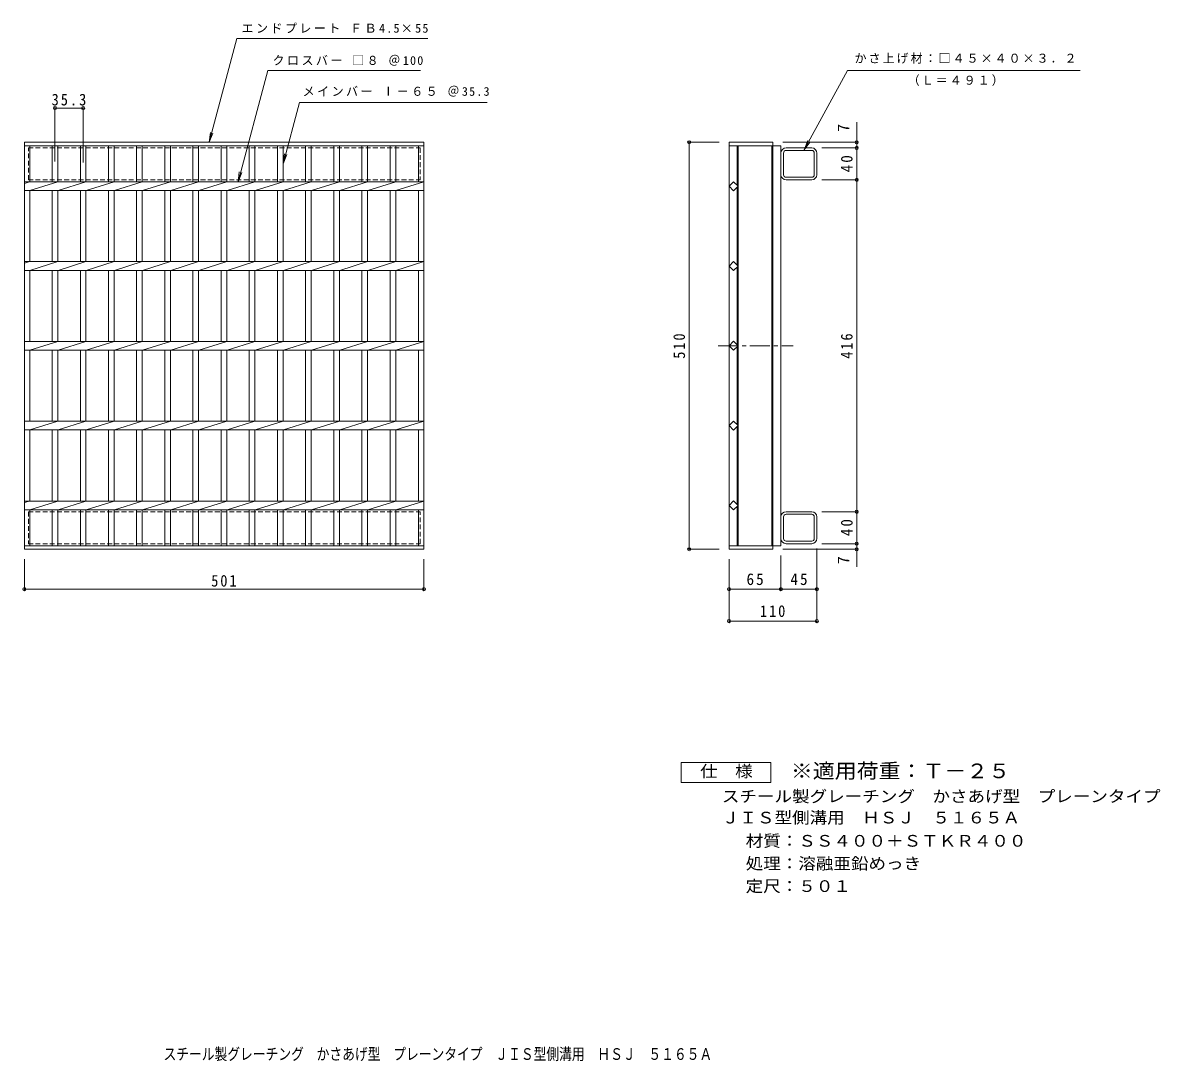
# Model space of a CAD drawing. Units: millimetres, scale not verified. Extents: x -641 to 785, y -684 to 617.
import ezdxf
from ezdxf.enums import TextEntityAlignment as Align

# ---------------------------------------------------------------- set-up
doc = ezdxf.new("R2010")
doc.units = ezdxf.units.MM
doc.header["$LTSCALE"] = 5
doc.header["$PDMODE"] = 32
doc.header["$PDSIZE"] = 4
doc.linetypes.add('CHAIN1', pattern=[8, 5, -1, 1, -1])
doc.linetypes.add('DASHED1', pattern=[1.8, 1.2, -0.6])
for name, color, linetype, lineweight in [('1-1_1-1ﾚｲﾔ', 2, 'Continuous', 9), ('1-2_1-2ﾚｲﾔ', 3, 'Continuous', 9), ('1-4_1-4ﾚｲﾔ', 7, 'Continuous', 9), ('1-5_1-5ﾚｲﾔ', 7, 'Continuous', 9), ('F-4_F-4ﾚｲﾔ', 2, 'Continuous', 9)]:
    doc.layers.add(name, color=color, linetype=linetype, lineweight=lineweight)
doc.layers.add('F-5_F-5ﾚｲﾔ', color=2, linetype='Continuous')
doc.styles.add('ＭＳ ゴシック', font='')
doc.styles.get('ＭＳ ゴシック').set_extended_font_data('MS Gothic')

msp = doc.modelspace()

# ---------------------------------------------------------------- linework, layer by layer
at = {"layer": '1-1_1-1ﾚｲﾔ', "linetype": 'DASHED1'}
for p, q in [((-142.838, 460.17), (-142.838, 420.17)), ((-633.838, 420.17), (-142.838, 420.17)), ((-633.838, 4.17), (-142.838, 4.17)), ((-142.838, -35.83), (-142.838, 4.17))]:
    msp.add_line(p, q, dxfattribs=at)
at = {"layer": '1-1_1-1ﾚｲﾔ'}
for p, q in [((348.195, 460.17), (315.995, 460.17)), ((348.195, 456.97), (315.995, 456.97)), ((312.794, 426.57), (312.794, 453.77)), ((351.395, 426.57), (351.395, 453.77)), ((354.595, 426.57), (354.595, 453.77)), ((315.995, 423.37), (348.195, 423.37)), ((348.195, 420.17), (315.995, 420.17)), ((348.195, 4.17), (315.995, 4.17)), ((315.995, 0.97), (348.195, 0.97)), ((312.794, -2.23), (312.794, -29.43)), ((351.395, -2.23), (351.395, -29.43)), ((354.595, -2.23), (354.595, -29.43)), ((348.195, -32.63), (315.995, -32.63)), ((348.195, -35.83), (315.995, -35.83))]:
    msp.add_line(p, q, dxfattribs=at)
at = {"layer": '1-1_1-1ﾚｲﾔ', "linetype": 'DASHED1'}
for points in [[(-633.838, 420.17), (-633.838, 460.17), (-142.838, 460.17)], [(-633.838, 4.17), (-633.838, -35.83), (-142.838, -35.83)]]:
    msp.add_lwpolyline(points, dxfattribs=at)
at = {"layer": '1-1_1-1ﾚｲﾔ'}
for centre, radius, start, end in [((315.995, 453.77), 6.4, 90, 180), ((315.995, 453.77), 3.2, 90, 180), ((348.195, 453.77), 6.4, 0, 90), ((348.195, 453.77), 3.2, 0, 90), ((315.995, 426.57), 6.4, 180, 270), ((315.995, 426.57), 3.2, 180, 270), ((348.195, 426.57), 6.4, 270, 0), ((348.195, 426.57), 3.2, 270, 0), ((315.995, -2.23), 6.4, 90, 180), ((315.995, -2.23), 3.2, 90, 180), ((348.195, -2.23), 6.4, 0, 90), ((348.195, -2.23), 3.2, 0, 90), ((315.995, -29.43), 6.4, 180, 270), ((315.995, -29.43), 3.2, 180, 270), ((348.195, -29.43), 3.2, 270, 0), ((348.195, -29.43), 6.4, 270, 0)]:
    msp.add_arc(centre, radius, start, end, dxfattribs=at)
at = {"layer": '1-2_1-2ﾚｲﾔ'}
for p, q in [((-638.838, 467.17), (-137.838, 467.17)), ((-638.838, -42.83), (-638.838, 467.17)), ((-638.838, 462.67), (-137.838, 462.67)), ((-631.837, 417.67), (-631.837, 462.67)), ((-603.938, 462.67), (-603.938, 417.67)), ((-596.938, 462.67), (-596.938, 417.67)), ((-568.637, 462.67), (-568.637, 417.67)), ((-561.637, 462.67), (-561.637, 417.67)), ((-533.337, 462.67), (-533.337, 417.67)), ((-526.337, 462.67), (-526.337, 417.67)), ((-498.038, 462.67), (-498.038, 417.67)), ((-491.038, 462.67), (-491.038, 417.67)), ((-462.737, 462.67), (-462.737, 417.67)), ((-455.737, 462.67), (-455.737, 417.67)), ((-427.437, 462.67), (-427.437, 417.67)), ((-420.437, 462.67), (-420.437, 417.67)), ((-392.138, 462.67), (-392.138, 417.67)), ((-385.137, 462.67), (-385.137, 417.67)), ((-356.837, 462.67), (-356.837, 417.67)), ((-349.838, 462.67), (-349.838, 417.67)), ((-321.537, 462.67), (-321.537, 417.67)), ((-314.537, 462.67), (-314.537, 417.67)), ((-286.238, 462.67), (-286.238, 417.67)), ((-279.237, 462.67), (-279.237, 417.67)), ((-250.937, 462.67), (-250.937, 417.67)), ((-243.938, 462.67), (-243.938, 417.67)), ((-215.638, 462.67), (-215.638, 417.67)), ((-208.638, 462.67), (-208.638, 417.67)), ((-180.337, 462.67), (-180.337, 417.67)), ((-173.338, 462.67), (-173.338, 417.67)), ((-144.839, 462.67), (-144.839, 417.67)), ((-137.838, 467.17), (-137.838, -42.83)), ((244.595, 467.17), (299.595, 467.17)), ((244.595, 467.17), (244.595, -42.83)), ((244.595, 462.67), (309.595, 462.67)), ((254.595, 462.67), (254.595, 413.484)), ((256.095, 462.67), (256.095, -38.33)), ((298.095, 462.67), (298.095, -38.33)), ((299.595, 467.17), (299.595, -42.83)), ((309.595, 462.67), (309.595, -38.33)), ((-638.838, 417.67), (-137.838, 417.67)), ((-638.838, 415.589), (-632.238, 417.67)), ((-631.837, 406.671), (-596.938, 417.67)), ((-596.537, 406.671), (-561.638, 417.67)), ((-561.238, 406.671), (-526.338, 417.67)), ((-525.938, 406.671), (-491.038, 417.67)), ((-490.638, 406.671), (-455.738, 417.67)), ((-455.338, 406.671), (-420.438, 417.67)), ((-420.037, 406.671), (-385.137, 417.67)), ((-384.738, 406.671), (-349.838, 417.67)), ((-349.438, 406.671), (-314.538, 417.67)), ((-314.137, 406.671), (-279.237, 417.67)), ((-278.838, 406.671), (-243.938, 417.67)), ((-243.538, 406.671), (-208.638, 417.67)), ((-208.237, 406.671), (-173.338, 417.67)), ((-172.938, 406.671), (-138.038, 417.67)), ((-638.838, 406.671), (-137.838, 406.671)), ((-631.837, 317.67), (-631.837, 406.671)), ((-603.938, 406.671), (-603.938, 317.67)), ((-596.938, 406.671), (-596.938, 317.67)), ((-568.637, 406.671), (-568.637, 317.67)), ((-561.637, 406.671), (-561.637, 317.67)), ((-533.337, 406.671), (-533.337, 317.67)), ((-526.337, 406.671), (-526.337, 317.67)), ((-498.038, 406.671), (-498.038, 317.67)), ((-491.038, 406.671), (-491.038, 317.67)), ((-462.737, 406.671), (-462.737, 317.67)), ((-455.737, 406.671), (-455.737, 317.67)), ((-427.437, 406.671), (-427.437, 317.67)), ((-420.437, 406.671), (-420.437, 317.67)), ((-392.138, 406.671), (-392.138, 317.67)), ((-385.137, 406.671), (-385.137, 317.67)), ((-356.837, 406.671), (-356.837, 317.67)), ((-349.838, 406.671), (-349.838, 317.67)), ((-321.537, 406.671), (-321.537, 317.67)), ((-314.537, 406.671), (-314.537, 317.67)), ((-286.238, 406.671), (-286.238, 317.67)), ((-279.237, 406.671), (-279.237, 317.67)), ((-250.937, 406.671), (-250.937, 317.67)), ((-243.938, 406.671), (-243.938, 317.67)), ((-215.638, 406.671), (-215.638, 317.67)), ((-208.638, 406.671), (-208.638, 317.67)), ((-180.337, 406.671), (-180.337, 317.67)), ((-173.338, 406.671), (-173.338, 317.67)), ((-144.839, 406.671), (-144.839, 317.67)), ((254.595, 410.857), (254.595, 313.484)), ((-638.838, 317.67), (-137.838, 317.67)), ((-638.838, 315.59), (-632.238, 317.67)), ((-631.837, 306.67), (-596.938, 317.67)), ((-596.537, 306.67), (-561.638, 317.67)), ((-561.238, 306.67), (-526.338, 317.67)), ((-525.938, 306.67), (-491.038, 317.67)), ((-490.638, 306.67), (-455.738, 317.67)), ((-455.338, 306.67), (-420.438, 317.67)), ((-420.037, 306.67), (-385.137, 317.67)), ((-384.738, 306.67), (-349.838, 317.67)), ((-349.438, 306.67), (-314.538, 317.67)), ((-314.137, 306.67), (-279.237, 317.67)), ((-278.838, 306.67), (-243.938, 317.67)), ((-243.538, 306.67), (-208.638, 317.67)), ((-208.237, 306.67), (-173.338, 317.67)), ((-172.938, 306.67), (-138.038, 317.67)), ((-638.838, 306.669), (-137.838, 306.669)), ((-631.837, 217.669), (-631.837, 306.669)), ((-603.938, 306.669), (-603.938, 217.669)), ((-596.938, 306.669), (-596.938, 217.669)), ((-568.637, 306.669), (-568.637, 217.669)), ((-561.637, 306.669), (-561.637, 217.669)), ((-533.337, 306.669), (-533.337, 217.669)), ((-526.337, 306.669), (-526.337, 217.669)), ((-498.038, 306.669), (-498.038, 217.669)), ((-491.038, 306.669), (-491.038, 217.669)), ((-462.737, 306.669), (-462.737, 217.669)), ((-455.737, 306.669), (-455.737, 217.669)), ((-427.437, 306.669), (-427.437, 217.669)), ((-420.437, 306.669), (-420.437, 217.669)), ((-392.138, 306.669), (-392.138, 217.669)), ((-385.137, 306.669), (-385.137, 217.669)), ((-356.837, 306.669), (-356.837, 217.669)), ((-349.838, 306.669), (-349.838, 217.669)), ((-321.537, 306.669), (-321.537, 217.669)), ((-314.537, 306.669), (-314.537, 217.669)), ((-286.238, 306.669), (-286.238, 217.669)), ((-279.237, 306.669), (-279.237, 217.669)), ((-250.937, 306.669), (-250.937, 217.669)), ((-243.938, 306.669), (-243.938, 217.669)), ((-215.638, 306.669), (-215.638, 217.669)), ((-208.638, 306.669), (-208.638, 217.669)), ((-180.337, 306.669), (-180.337, 217.669)), ((-173.338, 306.669), (-173.338, 217.669)), ((-144.839, 306.669), (-144.839, 217.669)), ((254.595, 310.857), (254.595, 213.484)), ((-638.838, 217.67), (-137.838, 217.67)), ((-631.837, 206.67), (-596.938, 217.67)), ((-596.537, 206.67), (-561.638, 217.67)), ((-561.238, 206.67), (-526.338, 217.67)), ((-525.938, 206.67), (-491.038, 217.67)), ((-490.638, 206.67), (-455.738, 217.67)), ((-455.338, 206.67), (-420.438, 217.67)), ((-420.037, 206.67), (-385.137, 217.67)), ((-384.738, 206.67), (-349.838, 217.67)), ((-349.438, 206.67), (-314.538, 217.67)), ((-314.137, 206.67), (-279.237, 217.67)), ((-278.838, 206.67), (-243.938, 217.67)), ((-243.538, 206.67), (-208.638, 217.67)), ((-208.237, 206.67), (-173.338, 217.67)), ((-172.938, 206.67), (-138.038, 217.67)), ((-638.838, 206.67), (-137.838, 206.67)), ((-631.837, 117.67), (-631.837, 206.67)), ((-603.938, 206.67), (-603.938, 117.67)), ((-596.938, 206.67), (-596.938, 117.67)), ((-568.637, 206.67), (-568.637, 117.67)), ((-561.637, 206.67), (-561.637, 117.67)), ((-533.337, 206.67), (-533.337, 117.67)), ((-526.337, 206.67), (-526.337, 117.67)), ((-498.038, 206.67), (-498.038, 117.67)), ((-491.038, 206.67), (-491.038, 117.67)), ((-462.737, 206.67), (-462.737, 117.67)), ((-455.737, 206.67), (-455.737, 117.67)), ((-427.437, 206.67), (-427.437, 117.67)), ((-420.437, 206.67), (-420.437, 117.67)), ((-392.138, 206.67), (-392.138, 117.67)), ((-385.137, 206.67), (-385.137, 117.67)), ((-356.837, 206.67), (-356.837, 117.67)), ((-349.838, 206.67), (-349.838, 117.67)), ((-321.537, 206.67), (-321.537, 117.67)), ((-314.537, 206.67), (-314.537, 117.67)), ((-286.238, 206.67), (-286.238, 117.67)), ((-279.237, 206.67), (-279.237, 117.67)), ((-250.937, 206.67), (-250.937, 117.67)), ((-243.938, 206.67), (-243.938, 117.67)), ((-215.638, 206.67), (-215.638, 117.67)), ((-208.638, 206.67), (-208.638, 117.67)), ((-180.337, 206.67), (-180.337, 117.67)), ((-173.338, 206.67), (-173.338, 117.67)), ((-144.839, 206.67), (-144.839, 117.67)), ((254.595, 113.484), (254.595, 210.855)), ((-638.838, 117.67), (-137.838, 117.67)), ((-631.837, 106.67), (-596.938, 117.67)), ((-596.537, 106.67), (-561.638, 117.67)), ((-561.238, 106.67), (-526.338, 117.67)), ((-525.938, 106.67), (-491.038, 117.67)), ((-490.638, 106.67), (-455.738, 117.67)), ((-455.338, 106.67), (-420.438, 117.67)), ((-420.037, 106.67), (-385.137, 117.67)), ((-384.738, 106.67), (-349.838, 117.67)), ((-349.438, 106.67), (-314.538, 117.67)), ((-314.137, 106.67), (-279.237, 117.67)), ((-278.838, 106.67), (-243.938, 117.67)), ((-243.538, 106.67), (-208.638, 117.67)), ((-208.237, 106.67), (-173.338, 117.67)), ((-172.938, 106.67), (-138.038, 117.67)), ((-638.838, 106.67), (-137.838, 106.67)), ((-631.837, 17.67), (-631.837, 106.67)), ((-603.938, 106.67), (-603.938, 17.67)), ((-596.938, 106.67), (-596.938, 17.67)), ((-568.637, 106.67), (-568.637, 17.67)), ((-561.637, 106.67), (-561.637, 17.67)), ((-533.337, 106.67), (-533.337, 17.67)), ((-526.337, 106.67), (-526.337, 17.67)), ((-498.038, 106.67), (-498.038, 17.67)), ((-491.038, 106.67), (-491.038, 17.67)), ((-462.737, 106.67), (-462.737, 17.67)), ((-455.737, 106.67), (-455.737, 17.67)), ((-427.437, 106.67), (-427.437, 17.67)), ((-420.437, 106.67), (-420.437, 17.67)), ((-392.138, 106.67), (-392.138, 17.67)), ((-385.137, 106.67), (-385.137, 17.67)), ((-356.837, 106.67), (-356.837, 17.67)), ((-349.838, 106.67), (-349.838, 17.67)), ((-321.537, 106.67), (-321.537, 17.67)), ((-314.537, 106.67), (-314.537, 17.67)), ((-286.238, 106.67), (-286.238, 17.67)), ((-279.237, 106.67), (-279.237, 17.67)), ((-250.937, 106.67), (-250.937, 17.67)), ((-243.938, 106.67), (-243.938, 17.67)), ((-215.638, 106.67), (-215.638, 17.67)), ((-208.638, 106.67), (-208.638, 17.67)), ((-180.337, 106.67), (-180.337, 17.67)), ((-173.338, 106.67), (-173.338, 17.67)), ((-144.839, 106.67), (-144.839, 17.67)), ((254.595, 13.483), (254.595, 110.856)), ((-638.838, 17.67), (-137.838, 17.67)), ((-638.838, 15.59), (-632.238, 17.67)), ((-631.837, 6.67), (-596.938, 17.67)), ((-596.537, 6.67), (-561.638, 17.67)), ((-561.238, 6.67), (-526.338, 17.67)), ((-525.938, 6.67), (-491.038, 17.67)), ((-490.638, 6.67), (-455.738, 17.67)), ((-455.338, 6.67), (-420.438, 17.67)), ((-420.037, 6.67), (-385.137, 17.67)), ((-384.738, 6.67), (-349.838, 17.67)), ((-349.438, 6.67), (-314.538, 17.67)), ((-314.137, 6.67), (-279.237, 17.67)), ((-278.838, 6.67), (-243.938, 17.67)), ((-243.538, 6.67), (-208.638, 17.67)), ((-208.237, 6.67), (-173.338, 17.67)), ((-172.938, 6.67), (-138.038, 17.67)), ((-638.838, 6.67), (-137.838, 6.67)), ((-631.837, -38.33), (-631.837, 6.67)), ((-603.938, 6.67), (-603.938, -38.33)), ((-596.938, 6.67), (-596.938, -38.33)), ((-568.637, 6.67), (-568.637, -38.33)), ((-561.637, 6.67), (-561.637, -38.33)), ((-533.337, 6.67), (-533.337, -38.33)), ((-526.337, 6.67), (-526.337, -38.33)), ((-498.038, 6.67), (-498.038, -38.33)), ((-491.038, 6.67), (-491.038, -38.33)), ((-462.737, 6.67), (-462.737, -38.33)), ((-455.737, 6.67), (-455.737, -38.33)), ((-427.437, 6.67), (-427.437, -38.33)), ((-420.437, 6.67), (-420.437, -38.33)), ((-392.138, 6.67), (-392.138, -38.33)), ((-385.137, 6.67), (-385.137, -38.33)), ((-356.837, 6.67), (-356.837, -38.33)), ((-349.838, 6.67), (-349.838, -38.33)), ((-321.537, 6.67), (-321.537, -38.33)), ((-314.537, 6.67), (-314.537, -38.33)), ((-286.238, 6.67), (-286.238, -38.33)), ((-279.237, 6.67), (-279.237, -38.33)), ((-250.937, 6.67), (-250.937, -38.33)), ((-243.938, 6.67), (-243.938, -38.33)), ((-215.638, 6.67), (-215.638, -38.33)), ((-208.638, 6.67), (-208.638, -38.33)), ((-180.337, 6.67), (-180.337, -38.33)), ((-173.338, 6.545), (-173.338, -38.33)), ((-144.839, 6.67), (-144.839, -38.33)), ((254.595, -38.33), (254.595, 10.856)), ((-137.838, -38.33), (-638.838, -38.33)), ((244.595, -38.33), (309.595, -38.33)), ((-137.838, -42.83), (-638.838, -42.83)), ((244.595, -42.83), (299.595, -42.83))]:
    msp.add_line(p, q, dxfattribs=at)
at = {"layer": '1-2_1-2ﾚｲﾔ', "linetype": 'CHAIN1'}
msp.add_line((230.832, 212.17), (324.795, 212.17), dxfattribs=at)
at = {"layer": '1-2_1-2ﾚｲﾔ'}
for points in [[(255.908, 412.171), (250.252, 406.514), (244.595, 412.171), (250.252, 417.827)], [(255.908, 312.17), (250.252, 306.514), (244.595, 312.17), (250.252, 317.827)], [(255.908, 12.169), (250.252, 17.826), (244.595, 12.169), (250.252, 6.512)]]:
    msp.add_lwpolyline(points, close=True, dxfattribs=at)
for points in [[(244.595, 212.17), (250.252, 217.827), (255.908, 212.17)], [(244.595, 212.169), (250.252, 206.512), (255.908, 212.169)], [(244.595, 112.17), (250.252, 117.827), (255.908, 112.17)], [(244.595, 112.169), (250.252, 106.512), (255.908, 112.169)]]:
    msp.add_lwpolyline(points, dxfattribs=at)
at = {"layer": '1-4_1-4ﾚｲﾔ'}
for p, q in [((-370.968, 417.67), (-333.589, 557.17)), ((-333.589, 557.17), (-142.351, 557.17)), ((393.243, 557.17), (684.885, 557.17)), ((-314.518, 440.17), (-293.886, 517.17)), ((-293.886, 517.17), (-58.831, 517.17)), ((-600.437, 442.964), (-600.437, 511.667)), ((-600.437, 510.167), (-565.137, 510.167)), ((-565.137, 441.714), (-565.137, 511.667)), ((404.595, -64.735), (404.595, 492.355)), ((-407.286, 467.17), (-405.654, 479.563)), ((-407.286, 467.17), (-402.502, 478.718)), ((232.095, 467.17), (193.095, 467.17)), ((194.595, -42.83), (194.595, 467.17)), ((312.095, 467.17), (406.095, 467.17)), ((360.695, 460.17), (406.095, 460.17)), ((-314.518, 440.17), (-312.886, 452.563)), ((-314.518, 440.17), (-309.734, 451.719)), ((-370.968, 417.67), (-369.336, 430.063)), ((-370.968, 417.67), (-366.184, 429.219)), ((360.695, 420.17), (406.095, 420.17)), ((360.695, 4.17), (406.095, 4.17)), ((354.595, -41.93), (354.595, -134.33)), ((360.695, -35.83), (406.095, -35.83)), ((-638.838, -55.33), (-638.838, -94.33)), ((-137.838, -55.33), (-137.838, -94.33)), ((232.095, -42.83), (193.095, -42.83)), ((244.595, -55.33), (244.595, -134.33)), ((309.595, -50.83), (309.595, -94.33)), ((312.095, -42.83), (406.095, -42.83)), ((-638.838, -92.83), (-137.838, -92.83)), ((244.595, -92.83), (354.595, -92.83)), ((244.595, -132.83), (354.595, -132.83))]:
    msp.add_line(p, q, dxfattribs=at)
msp.add_lwpolyline([(-407.286, 467.17), (-372.452, 597.17), (-133.198, 597.17)], dxfattribs=at)
for p in [(-600.437, 510.167), (-565.137, 510.167), (194.595, 467.17), (404.595, 467.17), (404.595, 460.17), (404.595, 420.17), (404.595, 4.17), (194.595, -42.83), (404.595, -35.83), (404.595, -42.83), (-638.838, -92.83), (-137.838, -92.83), (244.595, -92.83), (309.595, -92.83), (354.595, -92.83), (244.595, -132.83), (354.595, -132.83)]:
    msp.add_point(p, dxfattribs=at)
at = {"layer": '1-5_1-5ﾚｲﾔ'}
msp.add_line((338.74, 457.68), (346.126, 467.765), dxfattribs=at)
msp.add_lwpolyline([(393.243, 557.17), (338.74, 457.68), (343.264, 469.333)], dxfattribs=at)
at = {"layer": 'F-4_F-4ﾚｲﾔ'}
msp.add_lwpolyline([(184.536, -335.188), (184.536, -310.188), (297.036, -310.188), (297.036, -335.188)], close=True, dxfattribs=at)

# ---------------------------------------------------------------- texts
at = {"layer": '1-4_1-4ﾚｲﾔ', "color": 2, "style": 'ＭＳ ゴシック'}
for p in [(399.595, 480.233), (399.595, -61.524)]:
    msp.add_text('7', height=14.66, rotation=90, dxfattribs=at).set_placement(p, align=Align.BOTTOM_LEFT)
at = {"layer": '1-4_1-4ﾚｲﾔ', "char_height": 11, "attachment_point": 7, "style": 'ＭＳ ゴシック'}
for s, insert in [('\\T1.21;エンドプレート\\~ＦＢ4.5×55', (-366.597, 603.883)), ('\\T1.21;クロスバー\\~□８\\~＠100', (-327.698, 563.159)), ('\\T1.17;かさ上げ材：□４５×４０×３．２', (401.93, 565.727)), ('\\T1.17;（Ｌ＝４９１）', (468.533, 537.837)), ('\\T1.21;メインバー\\~Ⅰ－６５\\~＠35.3', (-289.942, 524.406))]:
    msp.add_mtext(s, dxfattribs=dict(at, insert=insert))
at = {"layer": '1-4_1-4ﾚｲﾔ', "color": 2, "char_height": 14.66, "attachment_point": 7, "style": 'ＭＳ ゴシック'}
for s, insert in [('\\T1.28;\\W0.9;35.3', (-604.662, 513.167)), ('\\T1.27;\\W0.9;501', (-404.588, -89.83)), ('\\T1.27;\\W0.95;65', (266.47, -87.83)), ('\\T1.27;\\W0.95;45', (321.47, -87.83)), ('\\T1.27;\\W0.9;110', (283.345, -127.83))]:
    msp.add_mtext(s, dxfattribs=dict(at, insert=insert))
at = {"layer": '1-4_1-4ﾚｲﾔ', "color": 2, "char_height": 14.66, "attachment_point": 7, "rotation": 90, "style": 'ＭＳ ゴシック'}
for s, insert in [('\\T1.27;\\W0.95;40', (399.595, 429.545)), ('\\T1.27;\\W0.9;510', (189.595, 195.92)), ('\\T1.27;\\W0.9;416', (399.595, 195.92)), ('\\T1.27;\\W0.95;40', (399.595, -26.455))]:
    msp.add_mtext(s, dxfattribs=dict(at, insert=insert))
at = {"layer": 'F-4_F-4ﾚｲﾔ', "style": 'ＭＳ ゴシック', "width": 1.1}
for s, p in [('仕\u3000様', (208.286, -332.688)), ('スチール製グレーチング\u3000かさあげ型\u3000プレーンタイプ', (235.581, -364.148)), ('ＪＩＳ型側溝用\u3000ＨＳＪ\u3000５１６５Ａ', (235.581, -390.806)), ('材質：ＳＳ４００＋ＳＴＫＲ４００', (265.437, -419.92)), ('処理：溶融亜鉛めっき', (265.437, -448.307)), ('定尺：５０１', (265.437, -476.654))]:
    msp.add_text(s, height=14.66, dxfattribs=at).set_placement(p, align=Align.BOTTOM_LEFT)
at = {"layer": 'F-5_F-5ﾚｲﾔ', "color": 3, "style": 'ＭＳ ゴシック', "width": 1.1}
msp.add_text('※適用荷重：Ｔ－２５', height=18.33, dxfattribs=at).set_placement((322.036, -335.188), align=Align.BOTTOM_LEFT)
at = {"layer": 'F-5_F-5ﾚｲﾔ', "style": 'ＭＳ ゴシック', "width": 0.8}
msp.add_text('スチール製グレーチング\u3000かさあげ型\u3000プレーンタイプ\u3000ＪＩＳ型側溝用\u3000ＨＳＪ\u3000５１６５Ａ', height=14.66, dxfattribs=at).set_placement((-464.379, -687.109), align=Align.BOTTOM_LEFT)

doc.saveas('drawing.dxf')
